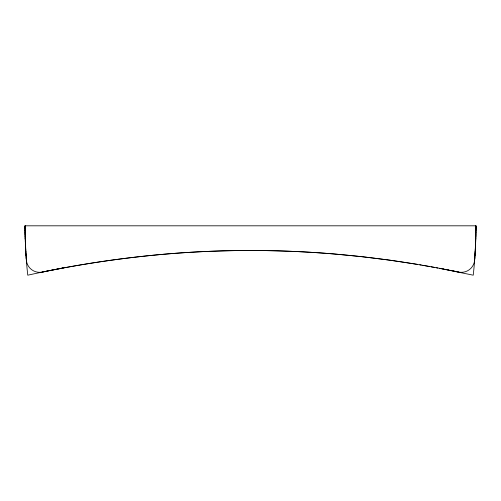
<?xml version="1.0" encoding="UTF-8"?>
<svg xmlns="http://www.w3.org/2000/svg" width="501" height="501" viewBox="0 0 501 501"><rect width="100%" height="100%" fill="white"/><g stroke="black" fill="none" stroke-linecap="round" stroke-linejoin="round"><path stroke-width="0.75" d="M475.612 243.223L475.75 225.813M475.919 230.886L475.95 225.813L25.05 225.813L25.063 229.195M475.912 231.731L475.887 233.422M475.869 234.268L475.818 236.804M475.793 237.649L475.75 239.34M475.505 245.809L475.562 244.519M475.449 247.106L475.317 249.692M475.249 250.988L474.929 256.161M474.748 258.748L474.835 257.451M25.294 240.637L26.353 260.038A13.314 13.314 0 0 0 42.328 272.062L48.428 270.822M49.411 270.621L50.394 270.427M51.384 270.227L55.323 269.457M42.328 272.062C85.27 263.238 128.732 257 172.438 253.531A1006.966 1006.966 0 0 1 328.562 253.531C372.268 257 415.73 263.238 458.672 272.062A13.314 13.314 0 0 0 474.647 260.038L475.624 242.935L475.95 225.813A450.9 450.9 0 0 1 473.238 275.187L439.377 268.317M56.306 269.269L63.195 267.96A13.314 13.314 0 0 1 61.899 268.135M417.552 264.39L389.709 260.144L361.866 256.675L334.029 253.969A1007.286 1007.286 0 0 0 166.971 253.969C120.165 257.946 73.641 265.092 27.762 275.187A450.9 450.9 0 0 1 25.05 225.813L25.081 230.886M419.813 264.791L421.316 265.067M422.819 265.336L429.595 266.557M431.098 266.826L434.862 267.503M436.365 267.778L437.874 268.048M439.772 268.329L440.755 268.511M442.727 268.887L443.711 269.075M447.65 269.839L448.633 270.033M450.606 270.427L451.589 270.621M452.572 270.822L454.513 271.21M454.833 271.279L458.672 272.062M26.165 257.451L26.252 258.748M26.071 256.161L25.908 253.575M25.751 250.988L25.827 252.285M25.614 248.402L25.683 249.692M25.557 247.212L25.069 230.091M25.207 237.649L25.25 239.34L25.25 225.813M25.163 235.958L25.182 236.804M25.144 235.113L25.088 231.731"/></g></svg>
